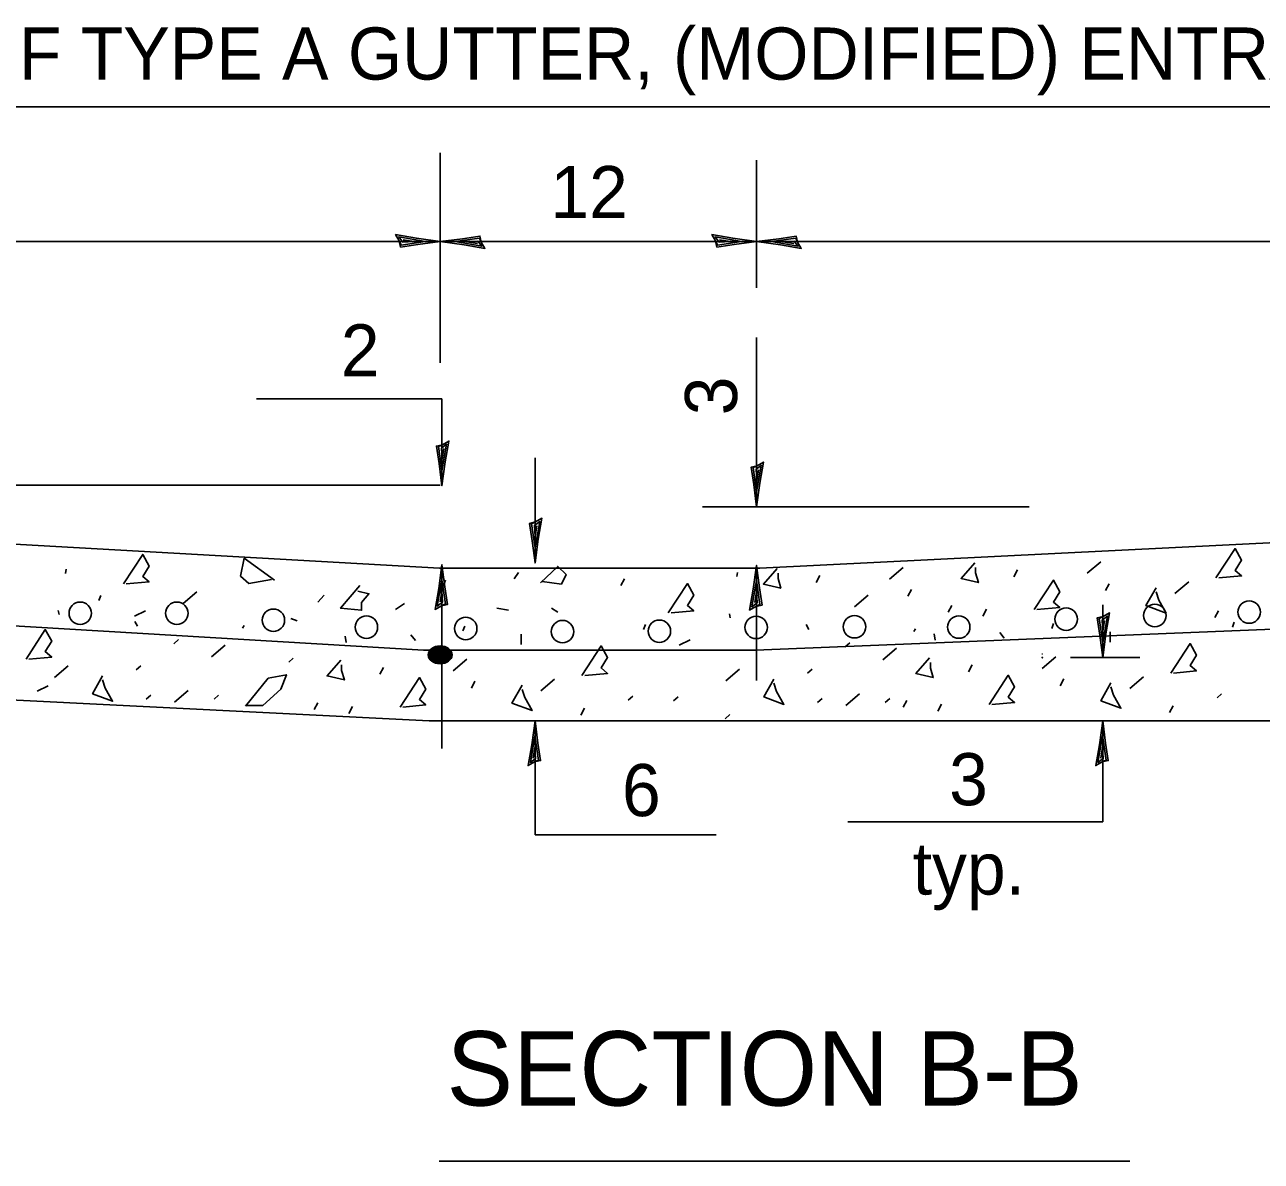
# Model space of a CAD drawing. Extents: x -0.02 to 2.83, y -0.07 to 1.83.
# Drawn here: x 2.2119 to 2.4611, y 1.1497 to 1.3787 of the extents above; entities that cross this region are included whole.
import ezdxf

# ---------------------------------------------------------------- set-up
doc = ezdxf.new("R2010")
doc.units = 0
for name, color, linetype in [('RD_Pr_Roadway_Dimensions', 7, 'Continuous'), ('RD_Pr_Roadway_Notes', 7, 'Continuous'), ('SH_General_Details', 7, 'Continuous')]:
    doc.layers.add(name, color=color, linetype=linetype)

msp = doc.modelspace()

# ---------------------------------------------------------------- linework, layer by layer
at = {"layer": 'RD_Pr_Roadway_Dimensions'}
for p, q in [((2.01229, 1.36216), (2.63162, 1.36216)), ((2.29565, 1.31057), (2.29565, 1.35288)), ((2.35939, 1.3257), (2.35939, 1.35139)), ((2.01229, 1.33501), (2.29565, 1.33501)), ((2.29565, 1.33501), (2.35939, 1.33501)), ((2.35939, 1.33501), (2.63162, 1.33501)), ((2.35939, 1.28156), (2.35939, 1.31565)), ((2.25862, 1.30331), (2.296, 1.30331)), ((2.296, 1.30331), (2.296, 1.28581)), ((2.31475, 1.29142), (2.31475, 1.27025)), ((2.29565, 1.28595), (2.01961, 1.28595)), ((2.35939, 1.28359), (2.35939, 1.28359)), ((2.34847, 1.28156), (2.41432, 1.28156)), ((2.296, 1.2699), (2.296, 1.23285)), ((2.35939, 1.24657), (2.35939, 1.26975)), ((2.42914, 1.26184), (2.42914, 1.25119)), ((2.42264, 1.25119), (2.43661, 1.25119)), ((2.31475, 1.23841), (2.31475, 1.21548)), ((2.42914, 1.23841), (2.42914, 1.21806)), ((2.42914, 1.21806), (2.3778, 1.21806)), ((2.31475, 1.21548), (2.35122, 1.21548))]:
    msp.add_line(p, q, dxfattribs=at)
for points in [[(2.28739, 1.33513), (2.28766, 1.3339), (2.29116, 1.33443), (2.29565, 1.33501), (2.29085, 1.33567), (2.28665, 1.33641), (2.28739, 1.33513), (2.28775, 1.33431), (2.29263, 1.33502), (2.2873, 1.33595), (2.28809, 1.3349), (2.29033, 1.33505), (2.28817, 1.33537)], [(2.30391, 1.33489), (2.30363, 1.33612), (2.30014, 1.33559), (2.29565, 1.33501), (2.30045, 1.33435), (2.30465, 1.33361), (2.30391, 1.33489), (2.30354, 1.3357), (2.29867, 1.335), (2.304, 1.33407), (2.30321, 1.33512), (2.30097, 1.33497), (2.30313, 1.33465)], [(2.35112, 1.33513), (2.3514, 1.3339), (2.3549, 1.33443), (2.35939, 1.33501), (2.35459, 1.33567), (2.35039, 1.33641), (2.35112, 1.33513), (2.35149, 1.33431), (2.35637, 1.33502), (2.35104, 1.33595), (2.35183, 1.3349), (2.35407, 1.33505), (2.35191, 1.33537)], [(2.36765, 1.33489), (2.36737, 1.33612), (2.36388, 1.33559), (2.35939, 1.33501), (2.36419, 1.33435), (2.36839, 1.33361), (2.36765, 1.33489), (2.36728, 1.3357), (2.36241, 1.335), (2.36774, 1.33407), (2.36695, 1.33512), (2.36471, 1.33497), (2.36687, 1.33465)], [(2.29612, 1.29407), (2.29488, 1.29379), (2.29541, 1.2903), (2.296, 1.28581), (2.29665, 1.2906), (2.29739, 1.29481), (2.29612, 1.29407), (2.2953, 1.2937), (2.296, 1.28883), (2.29694, 1.29416), (2.29589, 1.29337), (2.29603, 1.29113), (2.29636, 1.29328)], [(2.35951, 1.28982), (2.35828, 1.28955), (2.35881, 1.28605), (2.35939, 1.28156), (2.36005, 1.28636), (2.36078, 1.29056), (2.35951, 1.28982), (2.35869, 1.28946), (2.3594, 1.28458), (2.36033, 1.28991), (2.35928, 1.28912), (2.35942, 1.28688), (2.35975, 1.28904)], [(2.31487, 1.27851), (2.31364, 1.27823), (2.31417, 1.27474), (2.31475, 1.27025), (2.31541, 1.27504), (2.31615, 1.27925), (2.31487, 1.27851), (2.31406, 1.27814), (2.31476, 1.27327), (2.31569, 1.2786), (2.31464, 1.27781), (2.31479, 1.27557), (2.31511, 1.27772)], [(2.29588, 1.26163), (2.29711, 1.26191), (2.29658, 1.26541), (2.296, 1.2699), (2.29534, 1.2651), (2.2946, 1.2609), (2.29588, 1.26163), (2.29669, 1.262), (2.29599, 1.26688), (2.29505, 1.26155), (2.2961, 1.26234), (2.29596, 1.26457), (2.29563, 1.26242)], [(2.35927, 1.26149), (2.3605, 1.26177), (2.35997, 1.26526), (2.35939, 1.26975), (2.35873, 1.26495), (2.35799, 1.26075), (2.35927, 1.26149), (2.36008, 1.26186), (2.35938, 1.26673), (2.35844, 1.2614), (2.35949, 1.26219), (2.35935, 1.26443), (2.35903, 1.26227)], [(2.42926, 1.25945), (2.42802, 1.25917), (2.42855, 1.25568), (2.42914, 1.25119), (2.4298, 1.25598), (2.43053, 1.26019), (2.42926, 1.25945), (2.42844, 1.25908), (2.42914, 1.25421), (2.43008, 1.25954), (2.42903, 1.25875), (2.42917, 1.25651), (2.4295, 1.25866)], [(2.31463, 1.23015), (2.31586, 1.23042), (2.31533, 1.23392), (2.31475, 1.23841), (2.31409, 1.23361), (2.31335, 1.22941), (2.31463, 1.23015), (2.31544, 1.23051), (2.31474, 1.23539), (2.31381, 1.23006), (2.31486, 1.23085), (2.31471, 1.23309), (2.31439, 1.23093)], [(2.42902, 1.23015), (2.43025, 1.23042), (2.42972, 1.23392), (2.42914, 1.23841), (2.42848, 1.23361), (2.42774, 1.22941), (2.42902, 1.23015), (2.42983, 1.23051), (2.42913, 1.23539), (2.42819, 1.23006), (2.42924, 1.23085), (2.4291, 1.23309), (2.42878, 1.23093)]]:
    msp.add_lwpolyline(points, dxfattribs=at)
at = {"layer": 'RD_Pr_Roadway_Notes'}
msp.add_line((2.29542, 1.1497), (2.43464, 1.1497), dxfattribs=at)
at = {"layer": 'SH_General_Details'}
for p, q in [((2.01265, 1.28503), (2.29549, 1.26923)), ((2.36008, 1.26923), (2.63161, 1.28259)), ((2.02681, 1.26842), (2.29224, 1.25266)), ((2.22011, 1.26815), (2.22029, 1.26898)), ((2.29549, 1.26923), (2.36008, 1.26923)), ((2.38619, 1.26701), (2.38895, 1.26936)), ((2.41121, 1.26747), (2.41195, 1.26885)), ((2.42601, 1.26816), (2.42877, 1.27051)), ((2.29561, 1.26418), (2.29672, 1.26681)), ((2.31051, 1.26708), (2.31143, 1.26833)), ((2.33203, 1.2657), (2.33276, 1.26708)), ((2.35539, 1.26749), (2.35557, 1.26833)), ((2.37139, 1.26632), (2.37212, 1.2677)), ((2.42968, 1.26467), (2.43042, 1.26605)), ((2.44371, 1.26412), (2.44647, 1.26647)), ((2.22685, 1.26271), (2.22722, 1.26368)), ((2.24383, 1.26207), (2.24659, 1.26442)), ((2.27097, 1.26238), (2.27226, 1.26377)), ((2.35919, 1.25266), (2.63233, 1.26371)), ((2.37911, 1.26142), (2.38187, 1.26377)), ((2.38986, 1.26353), (2.39059, 1.26491)), ((2.2866, 1.26086), (2.28844, 1.26211)), ((2.3094, 1.26072), (2.30702, 1.26114)), ((2.31934, 1.26031), (2.31805, 1.26114)), ((2.39802, 1.26033), (2.39876, 1.26171)), ((2.405, 1.25955), (2.40574, 1.26093)), ((2.21863, 1.26069), (2.21882, 1.25986)), ((2.23402, 1.25953), (2.23623, 1.26063)), ((2.23463, 1.25751), (2.23408, 1.25848)), ((2.26682, 1.25862), (2.26553, 1.25903)), ((2.35391, 1.26003), (2.3541, 1.25921)), ((2.45172, 1.25924), (2.45246, 1.26062)), ((2.25579, 1.2571), (2.25615, 1.25765)), ((2.30021, 1.25658), (2.30058, 1.25754)), ((2.33663, 1.25686), (2.33699, 1.25783)), ((2.36991, 1.25686), (2.36936, 1.25783)), ((2.39107, 1.25644), (2.39143, 1.25699)), ((2.39535, 1.25471), (2.39516, 1.25595)), ((2.40932, 1.25513), (2.4084, 1.25623)), ((2.41889, 1.25706), (2.41925, 1.25802)), ((2.43066, 1.2543), (2.43066, 1.25636)), ((2.4553, 1.25734), (2.45567, 1.25831)), ((2.24199, 1.25397), (2.24291, 1.2548)), ((2.24957, 1.25136), (2.25233, 1.2537)), ((2.27667, 1.25423), (2.27649, 1.25547)), ((2.29065, 1.25465), (2.28973, 1.25575)), ((2.31198, 1.25382), (2.31198, 1.25588)), ((2.34379, 1.25368), (2.346, 1.25478)), ((2.37727, 1.25332), (2.37819, 1.25415)), ((2.29341, 1.23841), (2.01265, 1.25252)), ((2.26512, 1.25025), (2.26604, 1.25107)), ((2.29224, 1.25266), (2.35919, 1.25266)), ((2.38485, 1.2507), (2.38761, 1.25305)), ((2.41692, 1.24901), (2.41968, 1.25136)), ((2.21791, 1.24716), (2.22067, 1.24951)), ((2.23439, 1.24869), (2.23531, 1.24952)), ((2.28344, 1.24784), (2.28418, 1.24922)), ((2.29824, 1.24853), (2.30101, 1.25088)), ((2.35319, 1.24651), (2.35595, 1.24886)), ((2.36967, 1.24804), (2.37059, 1.24886)), ((2.40212, 1.24832), (2.40286, 1.2497)), ((2.30192, 1.24504), (2.30265, 1.24642)), ((2.31594, 1.24449), (2.3187, 1.24684)), ((2.42059, 1.24552), (2.42133, 1.2469)), ((2.43461, 1.24497), (2.43738, 1.24732)), ((2.21441, 1.24439), (2.21661, 1.2455)), ((2.2364, 1.24279), (2.23733, 1.24362)), ((2.24212, 1.24219), (2.24488, 1.24454)), ((2.25006, 1.24279), (2.25098, 1.24362)), ((2.3774, 1.24154), (2.38016, 1.24389)), ((2.45218, 1.24308), (2.4531, 1.24391)), ((2.27025, 1.2407), (2.27099, 1.24208)), ((2.27724, 1.23992), (2.27797, 1.2413)), ((2.32395, 1.23961), (2.32469, 1.24099)), ((2.3335, 1.2426), (2.33443, 1.24343)), ((2.34266, 1.24244), (2.34358, 1.24328)), ((2.37168, 1.24214), (2.37261, 1.24296)), ((2.38534, 1.24214), (2.38627, 1.24296)), ((2.38893, 1.24118), (2.38966, 1.24256)), ((2.39591, 1.2404), (2.39665, 1.24178)), ((2.44263, 1.24009), (2.44337, 1.24147)), ((2.35306, 1.23887), (2.35398, 1.2397)), ((2.29341, 1.23841), (2.63137, 1.23841))]:
    msp.add_line(p, q, dxfattribs=at)
for points in [[(2.23182, 1.26602), (2.23568, 1.27196), (2.23697, 1.26962), (2.23568, 1.26754), (2.23697, 1.26644), (2.23237, 1.26602)], [(2.26222, 1.26677), (2.25615, 1.27119), (2.25542, 1.2676), (2.25707, 1.26608), (2.26167, 1.26691)], [(2.45197, 1.26722), (2.45583, 1.27316), (2.45712, 1.27082), (2.45583, 1.26874), (2.45712, 1.26764), (2.45253, 1.26722)], [(2.31584, 1.26626), (2.31934, 1.26957), (2.321, 1.26791), (2.32007, 1.26597), (2.31621, 1.26653)], [(2.36354, 1.26916), (2.36077, 1.26598), (2.36427, 1.26515), (2.36372, 1.26709), (2.36372, 1.26819)], [(2.40336, 1.2703), (2.4006, 1.26712), (2.4041, 1.2663), (2.40354, 1.26823), (2.40354, 1.26934)], [(2.34159, 1.26017), (2.34545, 1.26611), (2.34674, 1.26377), (2.34545, 1.26169), (2.34674, 1.26059), (2.34215, 1.26017)], [(2.41534, 1.26085), (2.4192, 1.26679), (2.42049, 1.26445), (2.4192, 1.26238), (2.42049, 1.26127), (2.4159, 1.26085)], [(2.27943, 1.2657), (2.27556, 1.26114), (2.2798, 1.26072), (2.2798, 1.26225), (2.28127, 1.26404), (2.27906, 1.2646)], [(2.43989, 1.26524), (2.43787, 1.26165), (2.44191, 1.26013), (2.44044, 1.26275), (2.43989, 1.26441)], [(2.2122, 1.25089), (2.21606, 1.25683), (2.21735, 1.25448), (2.21606, 1.25241), (2.21735, 1.2513), (2.21276, 1.25089)], [(2.32421, 1.24759), (2.32807, 1.25353), (2.32936, 1.25119), (2.32807, 1.24911), (2.32936, 1.24801), (2.32476, 1.24759)], [(2.44288, 1.24807), (2.44674, 1.25401), (2.44803, 1.25167), (2.44674, 1.24959), (2.44803, 1.24849), (2.44344, 1.24807)], [(2.39427, 1.25115), (2.39151, 1.24797), (2.395, 1.24715), (2.39445, 1.24908), (2.39445, 1.25018)], [(2.2756, 1.25067), (2.27283, 1.24749), (2.27633, 1.24667), (2.27577, 1.2486), (2.27577, 1.2497)], [(2.2276, 1.24751), (2.22558, 1.24391), (2.22962, 1.24239), (2.22815, 1.24502), (2.2276, 1.24668)], [(2.25638, 1.24138), (2.26098, 1.24705), (2.26466, 1.24774), (2.26355, 1.24484), (2.25988, 1.24152), (2.25657, 1.24152)], [(2.28758, 1.24122), (2.29144, 1.24716), (2.29273, 1.24482), (2.29144, 1.24274), (2.29273, 1.24164), (2.28813, 1.24122)], [(2.36288, 1.24685), (2.36086, 1.24326), (2.3649, 1.24174), (2.36343, 1.24436), (2.36288, 1.24602)], [(2.40625, 1.2417), (2.41011, 1.24764), (2.4114, 1.2453), (2.41011, 1.24322), (2.4114, 1.24212), (2.40681, 1.2417)], [(2.4308, 1.24609), (2.42878, 1.2425), (2.43282, 1.24097), (2.43135, 1.2436), (2.4308, 1.24526)], [(2.31213, 1.24561), (2.3101, 1.24202), (2.31414, 1.24049), (2.31267, 1.24312), (2.31213, 1.24478)]]:
    msp.add_lwpolyline(points, dxfattribs=at)
for centre in [(2.2231, 1.26011), (2.24256, 1.26011), (2.26202, 1.25871), (2.42179, 1.25893), (2.43966, 1.25966), (2.45867, 1.26036), (2.28077, 1.25731), (2.30078, 1.25704), (2.32029, 1.25641), (2.3398, 1.25649), (2.35931, 1.25727), (2.37912, 1.2574), (2.40014, 1.25734)]:
    msp.add_circle(centre, 0.00226, dxfattribs=at)
for centre, major_axis, ratio in [((2.29562, 1.25173), (-0.0024, 0), 0.751315), ((2.29562, 1.25173), (-0.00228, 0), 0.751315), ((2.29562, 1.25173), (-0.00217, 0), 0.751315), ((2.29562, 1.25173), (-0.00207, 0), 0.751315), ((2.29561, 1.25172), (-0.00197, 0), 0.751315), ((2.29561, 1.25172), (-0.00188, 0), 0.751315), ((2.29561, 1.25172), (-0.00179, 0), 0.751315), ((2.29561, 1.25172), (-0.0017, 0), 0.751315), ((2.29561, 1.25172), (-0.00162, 0), 0.751315), ((2.29561, 1.25172), (-0.00154, 0), 0.751315), ((2.29561, 1.25172), (-0.00147, 0), 0.751315), ((2.29561, 1.25171), (-0.0014, 0), 0.751315), ((2.29561, 1.25171), (-0.00133, 0), 0.751315), ((2.29561, 1.25171), (-0.00127, 0), 0.751315), ((2.29561, 1.25171), (-0.00121, 0), 0.751315), ((2.29561, 1.25171), (-0.00115, 0), 0.751315), ((2.29561, 1.25171), (-0.0011, 0), 0.751315), ((2.29561, 1.25171), (-0.00105, 0), 0.751315), ((2.29561, 1.25171), (-0.000996, 0), 0.751315), ((2.29561, 1.25171), (-0.000948, 0), 0.751316), ((2.29561, 1.25171), (-0.000903, 0), 0.751315), ((2.29561, 1.25171), (-0.00086, 0), 0.751315), ((2.29561, 1.25171), (-0.000819, 0), 0.751315), ((2.29561, 1.25171), (-0.00078, 0), 0.751315), ((2.29561, 1.25171), (-0.000743, 0), 0.751315), ((2.29561, 1.25171), (-0.000708, 0), 0.751315), ((2.29561, 1.25171), (-0.000674, 0), 0.751315), ((2.29561, 1.25171), (-0.000642, 0), 0.751315), ((2.29561, 1.2517), (-0.000611, 0), 0.751316), ((2.29561, 1.2517), (-0.000582, 0), 0.751315), ((2.29561, 1.2517), (-0.000554, 0), 0.751315), ((2.29561, 1.2517), (-0.000528, 0), 0.751315), ((2.29561, 1.2517), (-0.000503, 0), 0.751314), ((2.29561, 1.2517), (-0.000479, 0), 0.751314), ((2.29561, 1.2517), (-0.000456, 0), 0.751314), ((2.29561, 1.2517), (-0.000434, 0), 0.751314), ((2.29561, 1.2517), (-0.000414, 0), 0.751314), ((2.29561, 1.2517), (-0.000394, 0), 0.751315), ((2.29561, 1.2517), (-0.000393, 0), 0.751315), ((2.29561, 1.2517), (-0.000375, 0), 0.751315), ((2.29561, 1.2517), (-0.000373, 0), 0.751315), ((2.29561, 1.2517), (-0.000355, 0), 0.751315), ((2.29561, 1.2517), (-0.000337, 0), 0.751315), ((2.29561, 1.2517), (-0.00032, 0), 0.751315), ((2.29561, 1.2517), (-0.000304, 0), 0.751315), ((2.29561, 1.2517), (-0.000289, 0), 0.751315), ((2.29561, 1.2517), (-0.000274, 0), 0.751315), ((2.29561, 1.2517), (-0.000261, 0), 0.751315), ((2.29561, 1.2517), (-0.000248, 0), 0.751316), ((2.29561, 1.2517), (-0.000235, 0), 0.751315), ((2.29561, 1.2517), (-0.000224, 0), 0.751315), ((2.29561, 1.2517), (-0.000212, 0), 0.751315), ((2.29561, 1.2517), (-0.000202, 0), 0.751315), ((2.29561, 1.2517), (-0.000192, 0), 0.751315), ((2.29561, 1.2517), (-0.000182, 0), 0.751315), ((2.29561, 1.2517), (-0.000173, 0), 0.751315), ((2.29561, 1.2517), (-0.000164, 0), 0.751315), ((2.29561, 1.2517), (-0.000156, 0), 0.751315), ((2.29561, 1.2517), (-0.000148, 0), 0.751315), ((2.29561, 1.2517), (-0.000141, 0), 0.751315), ((2.29561, 1.2517), (-0.000134, 0), 0.751314), ((2.29561, 1.2517), (-0.000127, 0), 0.751314), ((2.29561, 1.2517), (-0.000121, 0), 0.751314), ((2.29561, 1.2517), (-0.000115, 0), 0.751315), ((2.29561, 1.2517), (-0.000109, 0), 0.751315), ((2.29561, 1.2517), (-0.000104, 0), 0.751315), ((2.29561, 1.2517), (-0.0000984, 0), 0.751315), ((2.29561, 1.2517), (-0.0000935, 0), 0.751315), ((2.29561, 1.2517), (-0.0000888, 0), 0.751315), ((2.29561, 1.2517), (-0.0000844, 0), 0.751315), ((2.29561, 1.2517), (-0.0000801, 0), 0.751315), ((2.29561, 1.2517), (-0.0000761, 0), 0.751315), ((2.29561, 1.2517), (-0.0000723, 0), 0.751315), ((2.29561, 1.2517), (-0.0000687, 0), 0.751315), ((2.29561, 1.2517), (-0.0000653, 0), 0.751316), ((2.29561, 1.2517), (-0.000062, 0), 0.751315), ((2.29561, 1.2517), (-0.0000589, 0), 0.751315), ((2.29561, 1.2517), (-0.000056, 0), 0.751315), ((2.29561, 1.2517), (-0.0000532, 0), 0.751315), ((2.29561, 1.2517), (-0.0000505, 0), 0.751315), ((2.29561, 1.2517), (-0.000048, 0), 0.751315), ((2.29561, 1.2517), (-0.0000456, 0), 0.751315), ((2.29561, 1.2517), (-0.0000433, 0), 0.751315), ((2.29561, 1.2517), (-0.0000411, 0), 0.751315), ((2.29561, 1.2517), (-0.0000391, 0), 0.751315), ((2.29561, 1.2517), (-0.0000371, 0), 0.751315), ((2.29561, 1.2517), (0.0000353, 0), 0.751315), ((2.29561, 1.2517), (-0.0000335, 0), 0.751314), ((2.29561, 1.2517), (-0.0000318, 0), 0.751314), ((2.29561, 1.2517), (0.0000302, 0), 0.751314), ((2.29561, 1.2517), (-0.0000287, 0), 0.751315), ((2.29561, 1.2517), (0.0000273, 0), 0.751315), ((2.29561, 1.2517), (-0.0000259, 0), 0.751315), ((2.29561, 1.2517), (-0.0000246, 0), 0.751315), ((2.29561, 1.2517), (-0.0000234, 0), 0.751315), ((2.29561, 1.2517), (-0.0000222, 0), 0.751315), ((2.29561, 1.2517), (0.0000211, 0), 0.751315), ((2.29561, 1.2517), (0.0000201, 0), 0.751315), ((2.29561, 1.2517), (-0.0000191, 0), 0.751315), ((2.29561, 1.2517), (0.0000181, 0), 0.751315), ((2.29561, 1.2517), (-0.0000172, 0), 0.751315), ((2.29561, 1.2517), (0.0000163, 0), 0.751316), ((2.29561, 1.2517), (0.0000155, 0), 0.751315), ((2.29561, 1.2517), (0.0000147, 0), 0.751315), ((2.29561, 1.2517), (0.000014, 0), 0.751315), ((2.29561, 1.2517), (0.0000133, 0), 0.751315), ((2.29561, 1.2517), (-0.0000126, 0), 0.751315), ((2.29561, 1.2517), (0.000012, 0), 0.751315), ((2.29562, 1.2517), (0.0000114, 0), 0.751315), ((2.29562, 1.2517), (0.0000108, 0), 0.751315), ((2.29562, 1.2517), (0.0000103, 0), 0.751315), ((2.29562, 1.2517), (-0.00000979, 0), 0.751315), ((2.29562, 1.2517), (0.0000093, 0), 0.751315), ((2.29562, 1.2517), (-0.00000883, 0), 0.751315), ((2.29562, 1.2517), (0.00000839, 0), 0.751314), ((2.29562, 1.2517), (0.00000797, 0), 0.751314), ((2.29562, 1.2517), (0.00000757, 0), 0.751314), ((2.29562, 1.2517), (0.00000719, 0), 0.751315), ((2.29562, 1.2517), (0.00000683, 0), 0.751315), ((2.29562, 1.2517), (0.00000649, 0), 0.751315), ((2.41697, 1.25118), (-0.0000687, 0), 0.751315), ((2.41697, 1.25118), (-0.0000653, 0), 0.751316), ((2.41697, 1.25118), (-0.000062, 0), 0.751315), ((2.41697, 1.25118), (-0.0000589, 0), 0.751315), ((2.41697, 1.25118), (-0.000056, 0), 0.751315), ((2.41697, 1.25118), (-0.0000532, 0), 0.751315), ((2.41697, 1.25118), (-0.0000505, 0), 0.751315), ((2.41697, 1.25118), (-0.000048, 0), 0.751315), ((2.41697, 1.25118), (-0.0000456, 0), 0.751315), ((2.41697, 1.25118), (-0.0000433, 0), 0.751315), ((2.41697, 1.25118), (-0.0000411, 0), 0.751315), ((2.41697, 1.25118), (-0.0000391, 0), 0.751315), ((2.41697, 1.25118), (-0.0000371, 0), 0.751315), ((2.41697, 1.25118), (0.0000353, 0), 0.751315), ((2.41697, 1.25118), (-0.0000335, 0), 0.751314), ((2.41697, 1.25118), (-0.0000318, 0), 0.751314), ((2.41697, 1.25118), (0.0000302, 0), 0.751314), ((2.41697, 1.25118), (-0.0000287, 0), 0.751315), ((2.41697, 1.25118), (0.0000273, 0), 0.751315), ((2.41697, 1.25118), (-0.0000259, 0), 0.751315), ((2.41697, 1.25118), (-0.0000246, 0), 0.751315), ((2.41696, 1.2519), (-0.00000883, 0), 0.751315), ((2.41696, 1.2519), (0.00000839, 0), 0.751314), ((2.41696, 1.2519), (0.00000797, 0), 0.751314), ((2.41696, 1.2519), (0.00000757, 0), 0.751314), ((2.41696, 1.2519), (0.00000719, 0), 0.751315), ((2.41696, 1.2519), (0.00000683, 0), 0.751315), ((2.41696, 1.2519), (0.00000649, 0), 0.751315), ((2.41697, 1.25118), (-0.0000234, 0), 0.751315), ((2.41697, 1.25118), (-0.0000222, 0), 0.751315), ((2.41697, 1.25118), (0.0000211, 0), 0.751315), ((2.41697, 1.25118), (0.0000201, 0), 0.751315), ((2.41697, 1.25118), (-0.0000191, 0), 0.751315), ((2.41697, 1.25118), (0.0000181, 0), 0.751315), ((2.41697, 1.25118), (-0.0000172, 0), 0.751315), ((2.41697, 1.25118), (0.0000163, 0), 0.751316), ((2.41697, 1.25118), (0.0000155, 0), 0.751315), ((2.41697, 1.25118), (0.0000147, 0), 0.751315), ((2.41697, 1.25118), (0.000014, 0), 0.751315), ((2.41697, 1.25118), (0.0000133, 0), 0.751315), ((2.41697, 1.25118), (-0.0000126, 0), 0.751315), ((2.41697, 1.25118), (0.000012, 0), 0.751315), ((2.41697, 1.25118), (0.0000114, 0), 0.751315), ((2.41697, 1.25118), (0.0000108, 0), 0.751315), ((2.41697, 1.25118), (0.0000103, 0), 0.751315), ((2.41697, 1.25118), (-0.00000979, 0), 0.751315), ((2.41697, 1.25118), (0.0000093, 0), 0.751315)]:
    msp.add_ellipse(centre, major_axis=major_axis, ratio=ratio, dxfattribs=at)

# ---------------------------------------------------------------- texts
at = {"layer": 'RD_Pr_Roadway_Dimensions'}
for s, p in [('PAY LIMITS OF TYPE A GUTTER, (MODIFIED) ENTRANCE', (2.11865, 1.36764)), ('12', (2.31783, 1.33973)), ('2', (2.27562, 1.30783)), ('3 ', (2.3982, 1.22143)), ('6', (2.33227, 1.21924)), ('typ.', (2.39085, 1.20343))]:
    msp.add_text(s, height=0.0105, dxfattribs=at).set_placement(p)
msp.add_text('3', height=0.0105, rotation=90, dxfattribs=at).set_placement((2.35546, 1.3))
at = {"layer": 'RD_Pr_Roadway_Notes'}
msp.add_text('SECTION B-B', height=0.015, dxfattribs=at).set_placement((2.29693, 1.16091))

doc.saveas('drawing.dxf')
